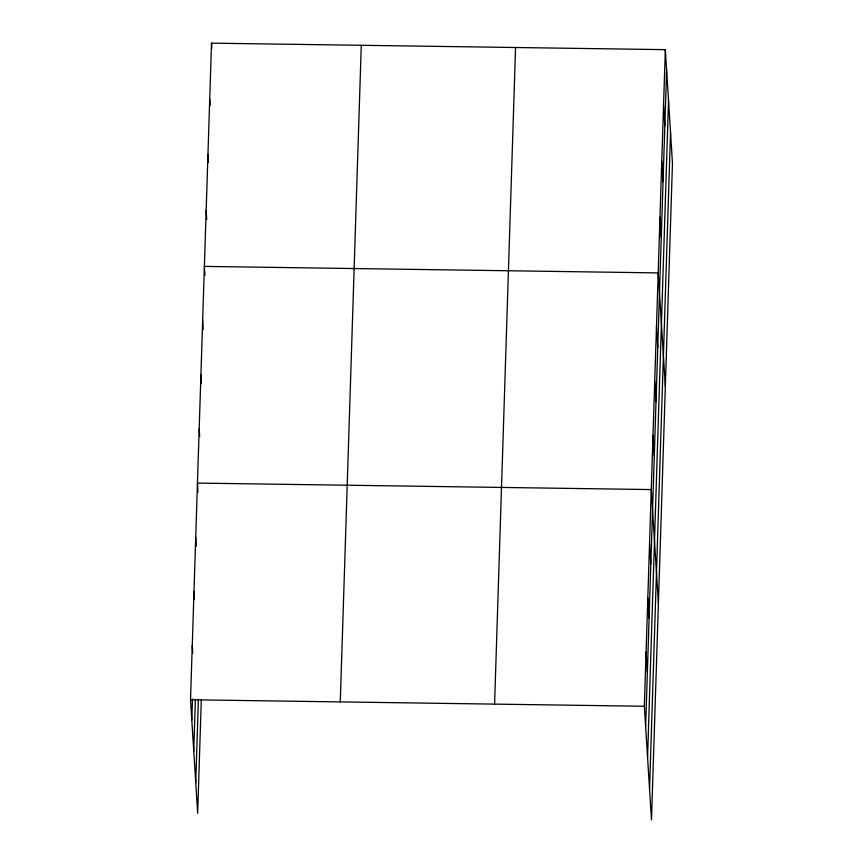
<?xml version="1.0" encoding="UTF-8"?>
<svg xmlns="http://www.w3.org/2000/svg" width="863" height="863" viewBox="0 0 863 863"><rect width="100%" height="100%" fill="white"/><g stroke="black" fill="none" stroke-linecap="round" stroke-linejoin="round"><path stroke-width="1.29" d="M201.306 699.72L197.67 813.345L190.529 699.764L211.511 43.15L665.33 49.655L672.471 163.236L651.489 819.85L644.348 706.258L665.33 49.655M191.802 720.12L192.481 698.987M193.744 750.886L195.383 699.354M195.739 782.579L198.393 699.343M340.281 701.899L361.273 45.297M494.585 704.111L515.567 47.508M645.632 726.624L666.614 70.022M647.563 757.39L668.545 100.777M649.559 789.084L670.54 132.481M190.529 699.764L644.348 706.258M663.55 105.469L664.823 125.825M661.759 161.273L663.043 181.64M659.979 217.088L661.263 237.454M665.341 386.484L658.199 272.902L204.369 266.397L204.93 275.308M656.463 327.066L657.746 347.433M654.737 381.241L656.009 401.608M653 435.416L654.283 455.772M658.415 603.172L651.274 489.58L197.444 483.075L198.005 491.986M649.537 543.755L650.821 564.111M647.811 597.919L649.095 618.286M646.074 652.094L647.358 672.46M211.511 43.15L211.823 48.242M209.72 98.965L210.119 105.329M207.94 154.768L208.425 162.406M206.16 210.583L206.721 219.493M202.643 320.572L203.204 329.472M200.906 374.736L201.467 383.647M199.18 428.911L199.655 436.549M195.718 537.25L196.279 546.16M193.992 591.414L194.466 599.051M192.255 645.589L192.74 653.226"/></g></svg>
